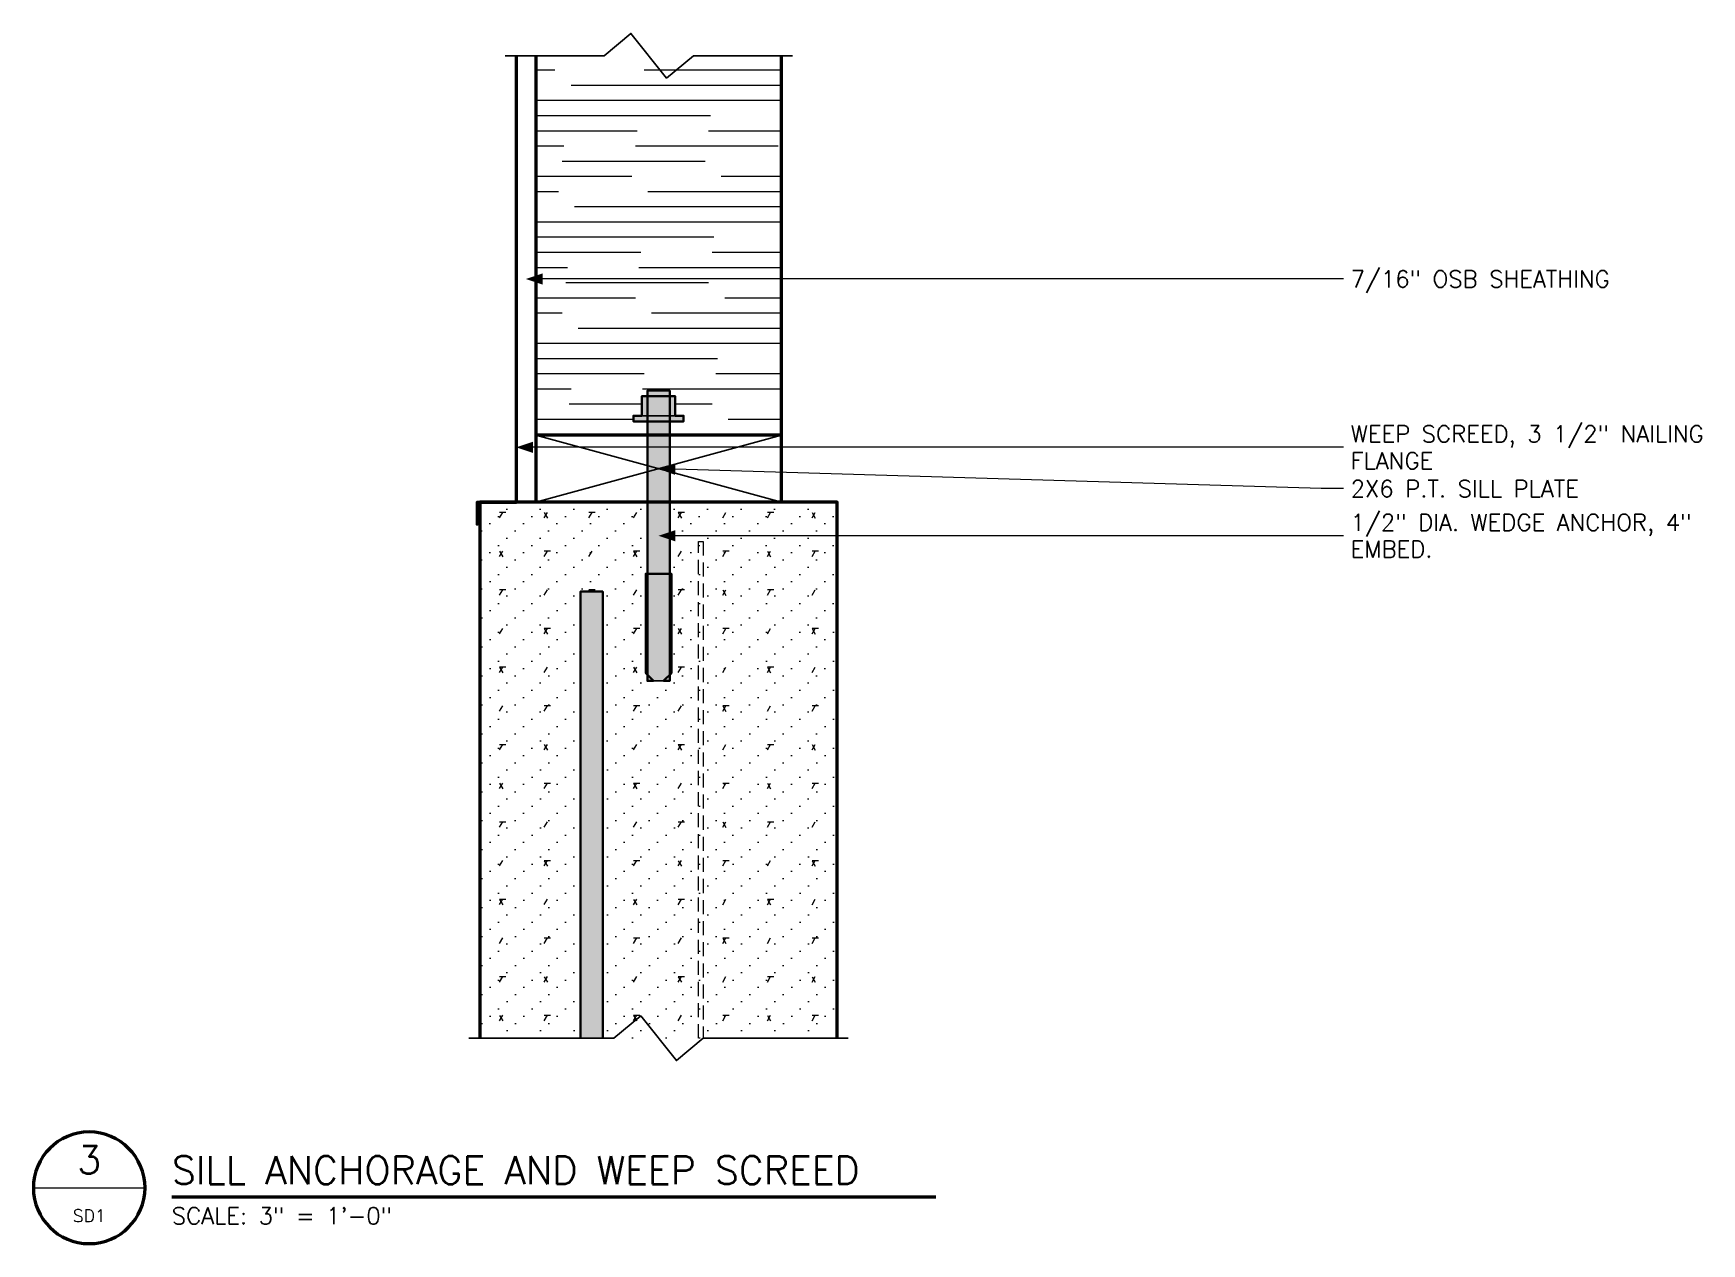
# Model space of a CAD drawing. Header units: inches. Extents: x -2 to 35.4, y 25.4 to 52.5.
import ezdxf
from ezdxf.enums import TextEntityAlignment as Align

# ---------------------------------------------------------------- set-up
doc = ezdxf.new("R2010")
doc.units = ezdxf.units.IN
doc.header["$MEASUREMENT"] = 0
doc.linetypes.add('DASHED', pattern=[0.472441, 0.314961, -0.15748])
for name, color, linetype, lineweight in [('S-ANNO-NOTE', 7, 'CONTINUOUS', 18), ('S-ANNO-TTLB', 7, 'CONTINUOUS', 50), ('S-DETL-BRKL', 7, 'CONTINUOUS', 25), ('S-DETL-BYND', 7, 'CONTINUOUS', 25), ('S-DETL-CUT', 7, 'CONTINUOUS', 50), ('S-DETL-HIDN', 7, 'DASHED', 18), ('S-DETL-PATT', 7, 'CONTINUOUS', 9), ('S-DETL-STL', 7, 'CONTINUOUS', 35)]:
    doc.layers.add(name, color=color, linetype=linetype, lineweight=lineweight)
doc.styles.add('KERF', font='romans.shx')

msp = doc.modelspace()

# ---------------------------------------------------------------- hatches: boundary and pattern name
at = {"layer": 'S-ANNO-NOTE', "lineweight": 50}
for points in [[(9.03125, 47), (9.40625, 46.875), (9.40625, 47.125)], [(8.8125, 43.230769), (9.1875, 43.105769), (9.1875, 43.355769)], [(12, 42.75), (12.371092, 42.613835), (12.378572, 42.863724)], [(12, 41.25), (12.375, 41.125), (12.375, 41.375)]]:
    msp.add_hatch(color=256, dxfattribs=at).paths.add_polyline_path(points)
at = {"layer": 'S-DETL-PATT', "lineweight": 9}
h = msp.add_hatch(dxfattribs=at)
h.set_pattern_fill('KERF-GRAIN', color=256, angle=90, style=0)
h.set_pattern_definition([(0, (0, 0), (1.64, 0.34), [6.4, -1.6, 3.2, -2])])
h.paths.add_polyline_path([(9.25, 43.5), (11.75, 43.5), (11.75, 43.8125), (11.4375, 43.8125), (11.4375, 43.9375), (11.625, 43.9375), (11.625, 44.375), (11.75, 44.375), (11.75, 44.5), (12.25, 44.5), (12.25, 44.375), (12.375, 44.375), (12.375, 43.9375), (12.5625, 43.9375), (12.5625, 43.8125), (12.25, 43.8125), (12.25, 43.5), (14.75, 43.5), (14.75, 52), (9.25, 52)])
h = msp.add_hatch(dxfattribs=at)
h.set_pattern_fill('KERF-CONC', color=256, style=0)
h.set_pattern_definition([(0, (0, 0), (0.3748, 0.3244), [0, -0.75]), (0, (0.188, 0.16), (0.3748, 0.3244), [0, -0.75]), (60, (0.44, 0.08), (1, 0.866), [0.14, -1.86]), (180, (0.58, 0.2), (1, 0.866), [0.14, -1.86]), (300, (0.44, 0.2), (1, 0.866), [0.14, -1.86])])
h.paths.add_polyline_path([(16, 30), (16, 42), (12.25, 42), (12.25, 40.4), (12.2875, 40.4), (12.2875, 38.175), (12.25, 38.1375), (12.25, 38), (11.75, 38), (11.75, 38.1375), (11.7125, 38.175), (11.7125, 40.4), (11.75, 40.4), (11.75, 42), (8.82145, 42), (8.82145, 41.99105), (8, 41.99105), (8, 30), (10.25, 30), (10.25, 40), (10.75, 40), (10.75, 30)])
at = {"layer": 'S-DETL-STL', "lineweight": 50}
for points in [[(8.82145, 45.5), (8.82145, 41.99105), (7.94645, 41.99105), (7.94645, 41.5), (7.92855, 41.5), (7.92855, 42.00895), (8.80355, 42.00895), (8.80355, 45.5)], [(12.25, 44.5), (12.25, 38), (11.75, 38), (11.75, 44.5)], [(11.625, 43.9375), (12.375, 43.9375), (12.375, 44.375), (11.625, 44.375)], [(11.4375, 43.8125), (12.5625, 43.8125), (12.5625, 43.9375), (11.4375, 43.9375)], [(11.8875, 38), (12.1125, 38), (12.2875, 38.175), (12.2875, 40.4), (11.7125, 40.4), (11.7125, 38.175)], [(10.25, 40), (10.25, 30), (10.75, 30), (10.75, 40)]]:
    msp.add_hatch(color=256, dxfattribs=at).paths.add_polyline_path(points)

# ---------------------------------------------------------------- linework, layer by layer
at = {"layer": 'S-ANNO-NOTE', "lineweight": 18}
for points in [[(27.34, 47), (26.84, 47), (9.40625, 47)], [(27.34, 43.230769), (26.84, 43.230769), (9.1875, 43.230769)], [(27.34, 42.305769), (26.84, 42.305769), (12.374832, 42.73878)], [(27.34, 41.25), (26.84, 41.25), (12.375, 41.25)], [(-2, 26.65), (0.5, 26.65)]]:
    msp.add_lwpolyline(points, dxfattribs=at)
at = {"layer": 'S-ANNO-TTLB', "lineweight": 50}
msp.add_lwpolyline([(-2, 26.65, 1), (0.5, 26.65, 1)], format="xyb", close=True, dxfattribs=at)
msp.add_lwpolyline([(1.1, 26.45), (18.213095, 26.45)], dxfattribs=at)
at = {"layer": 'S-DETL-BRKL', "lineweight": 25}
for points in [[(8.5625, 52), (10.78125, 52), (11.38125, 52.5), (12.18125, 51.5), (12.78125, 52), (15, 52)], [(7.75, 30), (11, 30), (11.6, 30.5), (12.4, 29.5), (13, 30), (16.25, 30)]]:
    msp.add_lwpolyline(points, dxfattribs=at)
at = {"layer": 'S-DETL-BYND', "lineweight": 25}
for points in [[(12.375, 43.9375), (11.625, 43.9375)], [(9.25, 42), (14.75, 43.5)], [(14.75, 42), (9.25, 43.5)], [(12.1125, 38), (11.8875, 38)]]:
    msp.add_lwpolyline(points, dxfattribs=at)
at = {"layer": 'S-DETL-CUT', "lineweight": 50}
for points in [[(8.8125, 52), (8.8125, 42)], [(9.25, 52), (9.25, 43.5)], [(14.75, 43.5), (14.75, 52)], [(14.75, 42), (14.75, 43.5), (9.25, 43.5), (9.25, 42)], [(16, 30), (16, 42), (8, 42), (8, 30)]]:
    msp.add_lwpolyline(points, dxfattribs=at)
at = {"layer": 'S-DETL-HIDN', "linetype": 'DASHED', "lineweight": 18}
msp.add_lwpolyline([(12.8954, 30), (12.8954, 41.125), (13, 41.125), (13, 30)], dxfattribs=at)
at = {"layer": 'S-DETL-STL', "lineweight": 35}
for points in [[(8.82145, 45.5), (8.82145, 41.99105), (7.94645, 41.99105), (7.94645, 41.5), (7.92855, 41.5), (7.92855, 42.00895), (8.80355, 42.00895), (8.80355, 45.5)], [(11.8875, 38), (11.75, 38), (11.75, 44.5), (12.25, 44.5), (12.25, 38), (12.1125, 38), (12.2875, 38.175), (12.2875, 40.4), (11.7125, 40.4), (11.7125, 38.175)], [(11.625, 43.9375), (11.4375, 43.9375), (11.4375, 43.8125), (12.5625, 43.8125), (12.5625, 43.9375), (12.375, 43.9375), (12.375, 44.375), (11.625, 44.375)]]:
    msp.add_lwpolyline(points, close=True, dxfattribs=at)
msp.add_lwpolyline([(10.25, 30), (10.25, 40), (10.75, 40), (10.75, 30)], dxfattribs=at)

# ---------------------------------------------------------------- texts
at = {"layer": 'S-ANNO-NOTE', "lineweight": 18, "style": 'KERF'}
for s, p in [('7/16" OSB SHEATHING', (27.5, 46.8125)), ('WEEP SCREED, 3 1/2" NAILING', (27.5, 43.343269)), ('FLANGE', (27.5, 42.743269)), ('2X6 P.T. SILL PLATE', (27.5, 42.118269)), ('1/2" DIA. WEDGE ANCHOR, 4"', (27.5, 41.3625)), ('EMBED.', (27.5, 40.7625))]:
    msp.add_text(s, height=0.375, dxfattribs=at).set_placement(p)
at = {"layer": 'S-ANNO-TTLB', "lineweight": 50, "style": 'KERF'}
msp.add_text('3', height=0.625, dxfattribs=at).set_placement((-0.75, 27.275), align=Align.MIDDLE_CENTER)
msp.add_text('SILL ANCHORAGE AND WEEP SCREED', height=0.625, dxfattribs=at).set_placement((1.1, 26.73))
at = {"layer": 'S-ANNO-TTLB', "lineweight": 18, "style": 'KERF'}
msp.add_text('SD1', height=0.28125, dxfattribs=at).set_placement((-0.75, 26.025), align=Align.MIDDLE_CENTER)
msp.add_text('SCALE: 3" = 1\'-0"', height=0.375, dxfattribs=at).set_placement((1.1, 25.835))

doc.saveas('drawing.dxf')
